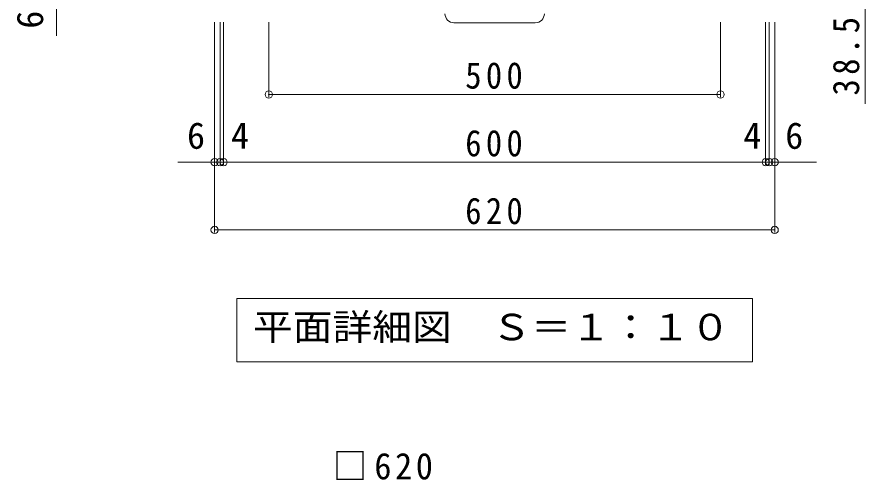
# Model space of a CAD drawing. Units: millimetres at full size, sheet at 1:10; some dimension numbers follow another scale. Extents: x -1789 to 1875, y -1353 to 1358.
# Drawn here: x -1105 to -166, y 1 to 513 of the extents above; entities that cross this region are included whole.
import ezdxf
from ezdxf.enums import TextEntityAlignment as Align

# ---------------------------------------------------------------- set-up
doc = ezdxf.new("R2010")
doc.units = ezdxf.units.MM
doc.header["$LTSCALE"] = 10
doc.header["$PDMODE"] = 32
doc.header["$PDSIZE"] = 8
for name, color, linetype, lineweight in [('C-1', 2, 'Continuous', 9), ('C-4', 7, 'Continuous', 9), ('C-5', 7, 'Continuous', 9), ('D-4', 7, 'Continuous', 9)]:
    doc.layers.add(name, color=color, linetype=linetype, lineweight=lineweight)
doc.styles.add('ＭＳ ゴシック', font='')
doc.styles.get('ＭＳ ゴシック').set_extended_font_data('MS Gothic')

msp = doc.modelspace()

# ---------------------------------------------------------------- linework, layer by layer
at = {"layer": 'C-1'}
msp.add_line((-531.03, 507.09), (-621.03, 507.09), dxfattribs=at)
for centre, start, end in [((-621.03, 517.09), 180, 270), ((-531.03, 517.09), 270, 0)]:
    msp.add_arc(centre, 10, start, end, dxfattribs=at)
at = {"layer": 'C-4'}
for p, q in [((-166.03, 566.19), (-166.03, 417.12)), ((-1061.03, 492.72), (-1061.03, 533.69)), ((-886.03, 274.69), (-886.03, 507.69)), ((-880.03, 349.69), (-880.03, 507.69)), ((-876.03, 349.69), (-876.03, 507.69)), ((-826.03, 424.69), (-826.03, 507.69)), ((-326.03, 424.69), (-326.03, 507.69)), ((-276.03, 349.69), (-276.03, 507.69)), ((-272.03, 349.69), (-272.03, 507.69)), ((-266.03, 274.69), (-266.03, 507.69)), ((-826.03, 427.69), (-326.03, 427.69)), ((-926.55, 352.69), (-880.03, 352.69)), ((-880.03, 352.69), (-876.03, 352.69)), ((-876.03, 352.69), (-276.03, 352.69)), ((-276.03, 352.69), (-272.03, 352.69)), ((-272.03, 352.69), (-219.94, 352.69)), ((-886.03, 277.69), (-266.03, 277.69))]:
    msp.add_line(p, q, dxfattribs=at)
for p in [(-826.03, 427.69), (-326.03, 427.69), (-886.03, 352.69), (-880.03, 352.69), (-876.03, 352.69), (-276.03, 352.69), (-272.03, 352.69), (-266.03, 352.69), (-886.03, 277.69), (-266.03, 277.69)]:
    msp.add_point(p, dxfattribs=at)
at = {"layer": 'C-5'}
for p, q in [((-861.53, 201.73), (-290.53, 201.73)), ((-861.53, 201.73), (-861.53, 131.73)), ((-290.53, 201.73), (-290.53, 131.73)), ((-861.53, 131.73), (-290.53, 131.73))]:
    msp.add_line(p, q, dxfattribs=at)

# ---------------------------------------------------------------- texts
at = {"layer": 'C-4', "color": 2, "style": 'ＭＳ ゴシック'}
msp.add_text('6', height=29.33, rotation=90, dxfattribs=at).set_placement((-1067.03, 500.5), align=Align.BOTTOM_LEFT)
for s, p in [('6', (-916.53, 358.69)), ('4', (-867.85, 358.69)), ('4', (-300.69, 358.69)), ('6', (-254.35, 358.69))]:
    msp.add_text(s, height=29.33, dxfattribs=at).set_placement(p, align=Align.BOTTOM_LEFT)
at = {"layer": 'C-4', "color": 2, "insert": (-172.03, 426.51), "char_height": 29.33, "attachment_point": 7, "rotation": 90, "style": 'ＭＳ ゴシック'}
msp.add_mtext('\\T1.28;\\W0.9;38.5', dxfattribs=at)
at = {"layer": 'C-4', "color": 2, "char_height": 29.33, "attachment_point": 7, "style": 'ＭＳ ゴシック'}
for s, insert in [('\\T1.27;\\W0.9;500', (-608.53, 433.69)), ('\\T1.27;\\W0.9;600', (-608.53, 358.69)), ('\\T1.27;\\W0.9;620', (-608.53, 283.69))]:
    msp.add_mtext(s, dxfattribs=dict(at, insert=insert))
at = {"layer": 'C-5', "color": 2, "style": 'ＭＳ ゴシック', "width": 1.1}
msp.add_text('平面詳細図\u3000Ｓ＝１：１０', height=29.33, dxfattribs=at).set_placement((-843.53, 146.73), align=Align.BOTTOM_LEFT)
at = {"layer": 'D-4', "color": 2, "insert": (-755.17, 0.79), "char_height": 29.33, "attachment_point": 7, "style": 'ＭＳ ゴシック'}
msp.add_mtext('\\T1.21;\\W0.95;□620', dxfattribs=at)

doc.saveas('drawing.dxf')
